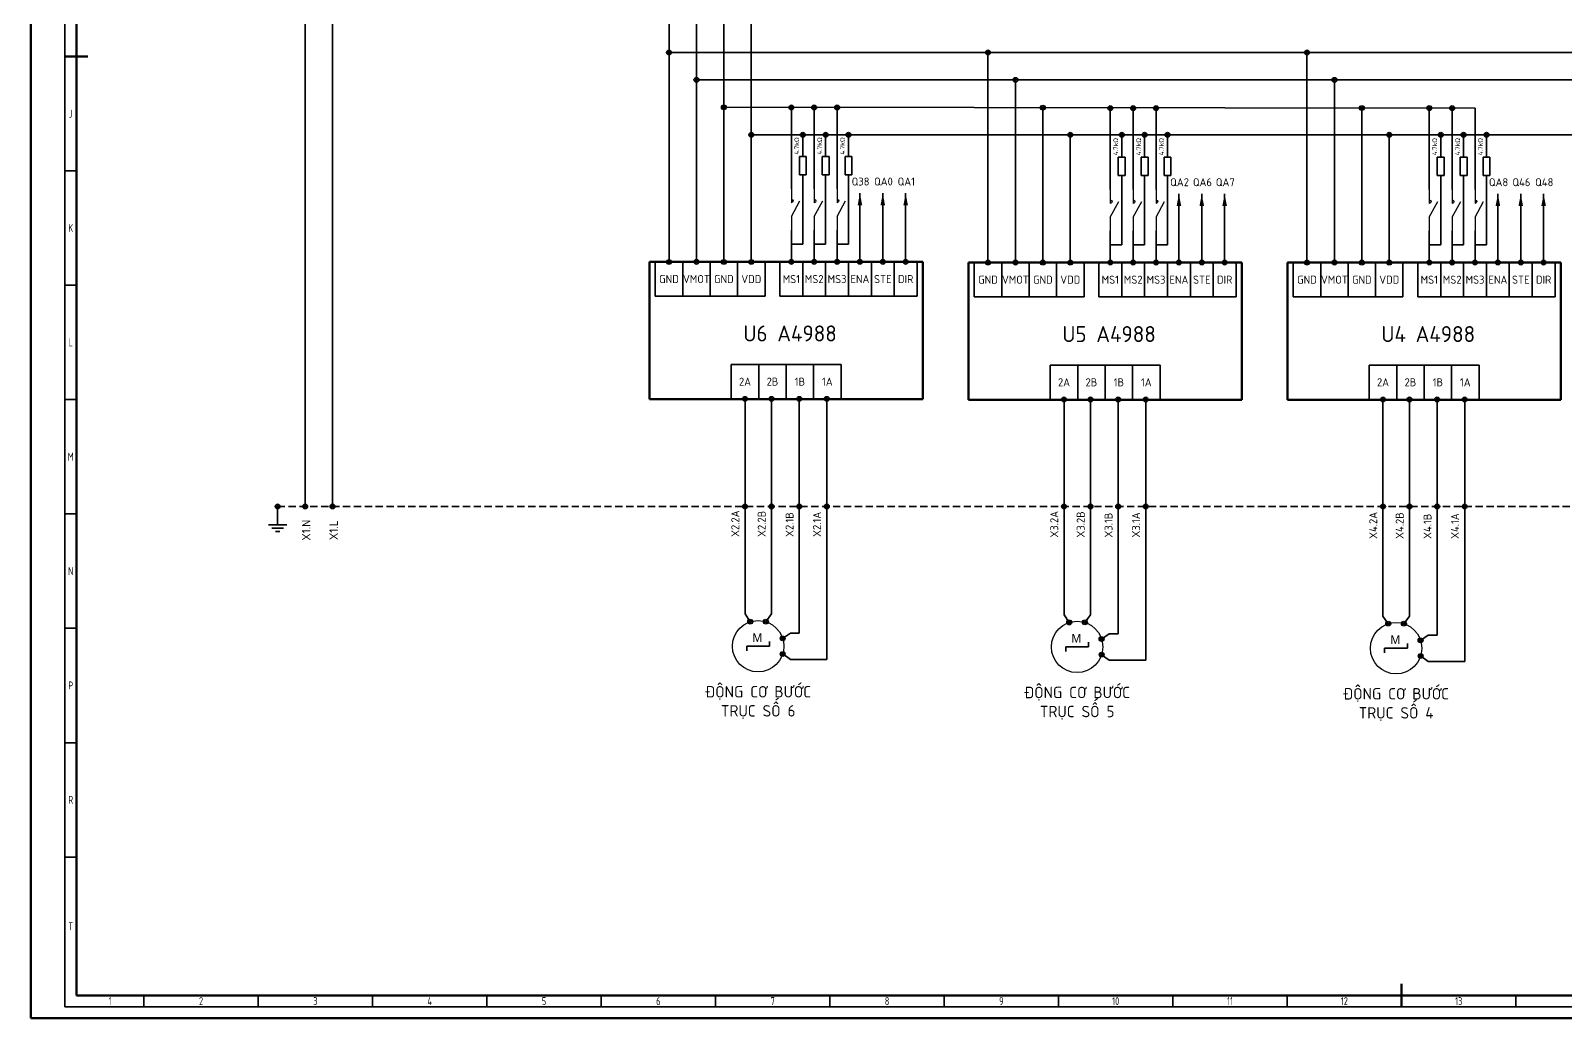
# Model space of a CAD drawing. Header units: millimetres. Extents: x -253 to 12701, y 1223 to 2077.
# Drawn here: x 1270 to 1941, y 1225 to 1657 of the extents above; entities that cross this region are included whole.
import ezdxf
from ezdxf.enums import TextEntityAlignment as Align

# ---------------------------------------------------------------- set-up
doc = ezdxf.new("R2010")
doc.units = ezdxf.units.MM
doc.linetypes.add('HIDDEN2', pattern=[4.7625, 3.175, -1.5875])
for name, color, linetype, lineweight in [('Chu', 241, 'Continuous', 35), ('Net 0.35', 20, 'Continuous', 35), ('Net 0.7', 7, 'Continuous', 70)]:
    doc.layers.add(name, color=color, linetype=linetype, lineweight=lineweight)
for name, color, linetype in [('DESCCHILD', 20, 'Continuous'), ('Layer3', 7, 'HIDDEN2'), ('MISC', 2, 'Continuous'), ('PHA_A', 1, 'Continuous'), ('PHA_C', 5, 'Continuous'), ('PHA_N', 7, 'Continuous'), ('SYMS', 7, 'Continuous'), ('TERMS', 4, 'Continuous'), ('THIET_BI', 4, 'Continuous')]:
    doc.layers.add(name, color=color, linetype=linetype)
doc.styles.add('SLDTEXTSTYLE1', font='TXT', dxfattribs={"width": 0.7})
doc.styles.get("Standard").update_dxf_attribs({"font": 'arial.ttf'})
doc.styles.add('WD_IEC', font='')
doc.styles.get('WD_IEC').set_extended_font_data('Meiryo UI')

# ---------------------------------------------------------------- blocks, each defined once
blk = doc.blocks.new('WDDOT')
for radius in [0.72, 0.449, 0.223]:
    blk.add_circle((0, 0), radius)
blk = doc.blocks.new('VMO13')
blk.add_circle((0, 0), 7.5)
at = {"style": 'WD_IEC'}
for tag, p in [('INST', (-12.88, 12.75)), ('LOC', (-12.88, 9.25)), ('TAG1', (-12.88, 5.75)), ('DESC1', (-12.88, 1.5)), ('DESC2', (-12.88, -2)), ('DESC3', (-12.88, -5.5)), ('RATING1', (-12.88, -9)), ('RATING2', (-12.88, -12.5)), ('RATING4', (-12.95, -19.58)), ('RATING3', (-12.88, -16))]:
    blk.add_attdef(tag, text='', height=2.5, dxfattribs=at).set_placement(p, align=Align.RIGHT)
blk.add_attdef('TERM02', (-0.69, 7.75), '', height=2, rotation=90, dxfattribs=at)
at = {"style": 'WD_IEC', "flags": 1}
for tag, p, height in [('MFG', (12.75, 9), 1.5), ('X2TERM02', (0, 7.5), 0.32), ('CAT', (12.75, 6.5), 1.5), ('X4LINK', (-7.5, 0), 0.32), ('X0TERM01', (-6.4, 3.9), 0.32), ('X0TERM03', (6.4, 3.9), 0.32), ('X1LINK', (7.5, 0), 0.32), ('X8TERM04', (0, -7.5), 0.32), ('ASSYCODE', (1, -9), 1), ('CATDESC', (1, -12), 1), ('FAMILY', (1, -10.5), 1)]:
    blk.add_attdef(tag, p, '', height=height, dxfattribs=at)
at = {"style": 'WD_IEC'}
for tag, p in [('TERM01', (-7.35, 4.34)), ('TERM03', (9.35, 4.53)), ('TERM04', (-0.59, -7.92))]:
    blk.add_attdef(tag, text='', height=2, rotation=90, dxfattribs=at).set_placement(p, align=Align.RIGHT)
for tag, p in [('M', (-0.22, 1.27)), ('3~', (-0.12, -3.73))]:
    blk.add_attdef(tag, text='', height=2.5, dxfattribs=at).set_placement(p, align=Align.CENTER)
at = {"lineweight": 15, "style": 'WD_IEC'}
blk.add_attdef('XREF', text='', height=2.5, dxfattribs=at).set_placement((-13.19, -22.86), align=Align.RIGHT)
blk = doc.blocks.new('VMS21P')
for p, q in [((0, 7.5), (0, 2.5)), ((0, -2.5), (-3.12, 3.12)), ((0, -2.5), (0, -7.5))]:
    blk.add_line(p, q)
blk.add_arc((0, 3.12), 0.625, 90, 270)
at = {"style": 'WD_IEC'}
for tag, p in [('INST', (-5.25, 6.75)), ('LOC', (-5.25, 3.75)), ('TAG2', (-5.25, 0.75)), ('DESC1', (-5.25, -6.75)), ('XREF', (-5.25, -3.75)), ('DESC2', (-5.25, -9.75)), ('DESC3', (-5.25, -12.75))]:
    blk.add_attdef(tag, text='', height=2.5, dxfattribs=at).set_placement(p, align=Align.RIGHT)
blk.add_attdef('TERM01', text='', height=2, rotation=90, dxfattribs=at).set_placement((-1, 7.5), align=Align.RIGHT)
at = {"style": 'WD_IEC', "flags": 1}
for tag, p, height in [('X2TERM01', (0, 7.5), 0.32), ('X4LINK', (-2.91, 0), 0.32), ('X1LINK', (-0.5, 0), 0.32), ('CONTACT', (4, -3.5), 1), ('FAMILY', (4, -5), 1), ('X8TERM02', (0, -7.5), 0.32)]:
    blk.add_attdef(tag, p, '', height=height, dxfattribs=at)
at = {"style": 'WD_IEC'}
blk.add_attdef('TERM02', (-1, -7.5), '', height=2, rotation=90, dxfattribs=at)

msp = doc.modelspace()

# ---------------------------------------------------------------- linework, layer by layer
at = {"layer": 'Layer3', "lineweight": 35}
msp.add_line((1378.28, 1448.92), (2376.09, 1448.91), dxfattribs=at)
at = {"layer": 'Net 0.35', "linetype": 'Continuous', "lineweight": 35}
for p, q in [((1285.28, 1230.13), (1285.28, 2061.13)), ((1290.28, 1595.63), (1285.28, 1595.63)), ((1290.28, 1545.63), (1285.28, 1545.63)), ((1290.28, 1495.63), (1285.28, 1495.63)), ((1290.28, 1445.63), (1285.28, 1445.63)), ((1290.28, 1395.63), (1285.28, 1395.63)), ((1290.28, 1345.63), (1285.28, 1345.63)), ((1290.28, 1295.63), (1285.28, 1295.63)), ((1319.78, 1235.13), (1319.78, 1230.13)), ((1369.78, 1235.13), (1369.78, 1230.13)), ((1419.78, 1235.13), (1419.78, 1230.13)), ((1469.78, 1235.13), (1469.78, 1230.13)), ((1519.78, 1235.13), (1519.78, 1230.13)), ((1569.78, 1235.13), (1569.78, 1230.13)), ((1619.78, 1235.13), (1619.78, 1230.13)), ((1669.78, 1235.13), (1669.78, 1230.13)), ((1719.78, 1235.13), (1719.78, 1230.13)), ((1769.78, 1235.13), (1769.78, 1230.13)), ((1819.78, 1235.13), (1819.78, 1230.13)), ((1919.78, 1235.13), (1919.78, 1230.13)), ((2454.28, 1230.13), (1285.28, 1230.13))]:
    msp.add_line(p, q, dxfattribs=at)
at = {"layer": 'Net 0.7', "linetype": 'Continuous', "lineweight": 70}
for p, q in [((1290.28, 1235.13), (1290.28, 2056.13)), ((1285.28, 1645.63), (1295.28, 1645.63)), ((2449.28, 1235.13), (1290.28, 1235.13)), ((1869.78, 1230.13), (1869.78, 1240.14))]:
    msp.add_line(p, q, dxfattribs=at)
at = {"layer": 'Net 0.7'}
msp.add_lwpolyline([(1270.28, 1225.13), (2459.28, 1225.13), (2459.28, 2066.13), (1270.28, 2066.13)], close=True, dxfattribs=at)
at = {"layer": 'PHA_A', "lineweight": 35}
for p, q in [((1402.28, 1986.91), (1402.28, 1448.91)), ((1561.43, 1867.5), (1561.43, 1555.81)), ((1585.43, 1842.79), (1585.43, 1555.78)), ((1561.43, 1635.4), (2251.93, 1635.4)), ((1700.93, 1555.48), (1700.93, 1635.4)), ((1840.43, 1554.91), (1840.43, 1635.4)), ((1585.43, 1611.4), (2326.93, 1611.4)), ((1607.93, 1603.89), (1607.93, 1611.4)), ((1617.93, 1603.89), (1617.93, 1611.4)), ((1627.93, 1603.89), (1627.93, 1611.4)), ((1724.93, 1611.4), (1724.93, 1555.48)), ((1747.43, 1603.6), (1747.43, 1611.4)), ((1757.43, 1603.6), (1757.43, 1611.4)), ((1767.43, 1603.6), (1767.43, 1611.4)), ((1864.43, 1611.4), (1864.43, 1554.91)), ((1886.93, 1603.6), (1886.93, 1611.4)), ((1896.93, 1603.6), (1896.93, 1611.4)), ((1906.93, 1603.6), (1906.93, 1611.4)), ((1582.68, 1495.95), (1582.68, 1401.89)), ((1618.41, 1495.95), (1618.41, 1381.98)), ((1722.18, 1495.66), (1722.18, 1401.59)), ((1757.91, 1495.66), (1757.91, 1381.68)), ((1861.68, 1495.08), (1861.68, 1401.01)), ((1897.41, 1495.08), (1897.41, 1381.11)), ((1582.68, 1401.89), (1584.97, 1398.51)), ((1722.18, 1401.59), (1724.47, 1398.21)), ((1861.68, 1401.01), (1863.97, 1397.64)), ((1602.5, 1381.98), (1599.14, 1384.4)), ((1742, 1381.68), (1738.64, 1384.1)), ((1881.5, 1381.11), (1878.14, 1383.53)), ((1602.5, 1381.98), (1618.41, 1381.98)), ((1742, 1381.68), (1757.91, 1381.68)), ((1881.5, 1381.11), (1897.41, 1381.11))]:
    msp.add_line(p, q, dxfattribs=at)
at = {"layer": 'PHA_C', "lineweight": 35}
for p, q in [((1632.93, 1555.81), (1632.93, 1585.81)), ((1642.93, 1555.81), (1642.93, 1585.81)), ((1652.93, 1555.81), (1652.93, 1585.81)), ((1772.43, 1555.51), (1772.43, 1585.51)), ((1782.43, 1555.51), (1782.43, 1585.51)), ((1792.43, 1555.51), (1792.43, 1585.51)), ((1911.93, 1555.51), (1911.93, 1585.51)), ((1921.93, 1555.51), (1921.93, 1585.51)), ((1931.93, 1555.51), (1931.93, 1585.51))]:
    msp.add_line(p, q, dxfattribs=at)
for points in [[(1632.93, 1585.81, 0, 2, 0), (1632.93, 1580.55, 2, 2, 0)], [(1642.93, 1585.81, 0, 2, 0), (1642.93, 1580.55, 2, 2, 0)], [(1652.93, 1585.81, 0, 2, 0), (1652.93, 1580.55, 2, 2, 0)], [(1772.43, 1585.51, 0, 2, 0), (1772.43, 1580.26, 2, 2, 0)], [(1782.43, 1585.51, 0, 2, 0), (1782.43, 1580.26, 2, 2, 0)], [(1792.43, 1585.51, 0, 2, 0), (1792.43, 1580.26, 2, 2, 0)], [(1911.93, 1585.51, 0, 2, 0), (1911.93, 1580.26, 2, 2, 0)], [(1921.93, 1585.51, 0, 2, 0), (1921.93, 1580.26, 2, 2, 0)], [(1931.93, 1585.51, 0, 2, 0), (1931.93, 1580.26, 2, 2, 0)]]:
    msp.add_lwpolyline(points, format="xyseb", dxfattribs=at)
at = {"layer": 'PHA_N', "lineweight": 35}
for p, q in [((1390.28, 1974.91), (1390.28, 1448.91)), ((1549.43, 1555.81), (1549.43, 1893.59)), ((1573.43, 1854.79), (1573.43, 1555.78)), ((1549.43, 1647.4), (2239.93, 1647.4)), ((1688.93, 1555.51), (1688.93, 1647.4)), ((1828.43, 1554.94), (1828.43, 1647.4)), ((1573.43, 1623.4), (1901.93, 1623.05)), ((1602.93, 1587.71), (1602.93, 1623.37)), ((1612.93, 1587.71), (1612.93, 1623.36)), ((1622.93, 1587.71), (1622.93, 1623.35)), ((1712.93, 1623.25), (1712.93, 1555.51)), ((1742.43, 1587.41), (1742.43, 1623.38)), ((1752.43, 1587.41), (1752.43, 1623.38)), ((1762.43, 1587.41), (1762.43, 1623.38)), ((1852.43, 1623.1), (1852.43, 1554.94)), ((1881.93, 1587.41), (1881.93, 1623.07)), ((1891.93, 1587.41), (1891.93, 1623.06)), ((1901.93, 1587.41), (1901.93, 1623.05)), ((1607.93, 1563.6), (1607.93, 1591.89)), ((1617.93, 1563.6), (1617.93, 1591.89)), ((1627.93, 1563.6), (1627.93, 1591.89)), ((1747.43, 1563.31), (1747.43, 1591.6)), ((1757.43, 1563.31), (1757.43, 1591.6)), ((1767.43, 1563.31), (1767.43, 1591.6)), ((1886.93, 1563.31), (1886.93, 1591.6)), ((1896.93, 1563.31), (1896.93, 1591.6)), ((1906.93, 1563.31), (1906.93, 1591.6)), ((1602.93, 1555.81), (1602.93, 1569.71)), ((1612.93, 1555.81), (1612.93, 1569.71)), ((1622.93, 1555.81), (1622.93, 1569.71)), ((1742.43, 1555.51), (1742.43, 1569.41)), ((1752.43, 1555.51), (1752.43, 1569.41)), ((1762.43, 1555.51), (1762.43, 1569.41)), ((1881.93, 1555.51), (1881.93, 1569.41)), ((1891.93, 1555.51), (1891.93, 1569.41)), ((1901.93, 1555.51), (1901.93, 1569.41)), ((1607.93, 1563.6), (1602.88, 1563.6)), ((1617.93, 1563.6), (1612.88, 1563.6)), ((1627.93, 1563.6), (1622.88, 1563.6)), ((1747.43, 1563.31), (1742.38, 1563.31)), ((1757.43, 1563.31), (1752.38, 1563.31)), ((1767.43, 1563.31), (1762.38, 1563.31)), ((1886.93, 1563.31), (1881.88, 1563.31)), ((1896.93, 1563.31), (1891.88, 1563.31)), ((1906.93, 1563.31), (1901.88, 1563.31)), ((1594.23, 1495.95), (1594.23, 1401.89)), ((1606.41, 1495.95), (1606.42, 1393.53)), ((1733.73, 1495.66), (1733.73, 1401.59)), ((1745.91, 1495.66), (1745.92, 1393.24)), ((1873.23, 1495.08), (1873.23, 1401.01)), ((1885.41, 1495.08), (1885.42, 1392.66)), ((1378.28, 1448.92), (1378.28, 1440.92)), ((1378.28, 1440.92), (1374.28, 1440.92)), ((1378.28, 1439.42), (1375.78, 1439.42)), ((1379.28, 1437.92), (1377.28, 1437.92)), ((1378.28, 1440.92), (1382.28, 1440.92)), ((1378.28, 1439.42), (1380.78, 1439.42)), ((1378.28, 1437.92), (1379.28, 1437.92)), ((1594.23, 1401.89), (1591.81, 1398.52)), ((1733.73, 1401.59), (1731.31, 1398.23)), ((1873.23, 1401.01), (1870.81, 1397.65)), ((1602.5, 1393.53), (1599.12, 1391.24)), ((1602.5, 1393.53), (1606.42, 1393.53)), ((1742, 1393.24), (1738.62, 1390.95)), ((1742, 1393.24), (1745.92, 1393.24)), ((1881.5, 1392.66), (1878.12, 1390.37)), ((1881.5, 1392.66), (1885.42, 1392.66))]:
    msp.add_line(p, q, dxfattribs=at)
at = {"layer": 'THIET_BI', "lineweight": 35}
for p, q in [((1609.43, 1601.89), (1606.43, 1601.89)), ((1606.43, 1601.89), (1606.43, 1593.89)), ((1607.93, 1601.89), (1607.93, 1603.89)), ((1609.43, 1593.89), (1609.43, 1601.89)), ((1619.43, 1601.89), (1616.43, 1601.89)), ((1616.43, 1601.89), (1616.43, 1593.89)), ((1617.93, 1601.89), (1617.93, 1603.89)), ((1619.43, 1593.89), (1619.43, 1601.89)), ((1629.43, 1601.89), (1626.43, 1601.89)), ((1626.43, 1601.89), (1626.43, 1593.89)), ((1627.93, 1601.89), (1627.93, 1603.89)), ((1629.43, 1593.89), (1629.43, 1601.89)), ((1748.93, 1601.6), (1745.93, 1601.6)), ((1745.93, 1601.6), (1745.93, 1593.6)), ((1747.43, 1601.6), (1747.43, 1603.6)), ((1748.93, 1593.6), (1748.93, 1601.6)), ((1758.93, 1601.6), (1755.93, 1601.6)), ((1755.93, 1601.6), (1755.93, 1593.6)), ((1757.43, 1601.6), (1757.43, 1603.6)), ((1758.93, 1593.6), (1758.93, 1601.6)), ((1768.93, 1601.6), (1765.93, 1601.6)), ((1765.93, 1601.6), (1765.93, 1593.6)), ((1767.43, 1601.6), (1767.43, 1603.6)), ((1768.93, 1593.6), (1768.93, 1601.6)), ((1888.43, 1601.6), (1885.43, 1601.6)), ((1885.43, 1601.6), (1885.43, 1593.6)), ((1886.93, 1601.6), (1886.93, 1603.6)), ((1888.43, 1593.6), (1888.43, 1601.6)), ((1898.43, 1601.6), (1895.43, 1601.6)), ((1895.43, 1601.6), (1895.43, 1593.6)), ((1896.93, 1601.6), (1896.93, 1603.6)), ((1898.43, 1593.6), (1898.43, 1601.6)), ((1908.43, 1601.6), (1905.43, 1601.6)), ((1905.43, 1601.6), (1905.43, 1593.6)), ((1906.93, 1601.6), (1906.93, 1603.6)), ((1908.43, 1593.6), (1908.43, 1601.6)), ((1606.43, 1593.89), (1607.93, 1593.89)), ((1607.93, 1591.89), (1607.93, 1593.89)), ((1607.93, 1591.89), (1607.93, 1593.89)), ((1607.93, 1593.89), (1609.43, 1593.89)), ((1616.43, 1593.89), (1617.93, 1593.89)), ((1617.93, 1591.89), (1617.93, 1593.89)), ((1617.93, 1591.89), (1617.93, 1593.89)), ((1617.93, 1593.89), (1619.43, 1593.89)), ((1626.43, 1593.89), (1627.93, 1593.89)), ((1627.93, 1591.89), (1627.93, 1593.89)), ((1627.93, 1591.89), (1627.93, 1593.89)), ((1627.93, 1593.89), (1629.43, 1593.89)), ((1745.93, 1593.6), (1747.43, 1593.6)), ((1747.43, 1591.6), (1747.43, 1593.6)), ((1747.43, 1591.6), (1747.43, 1593.6)), ((1747.43, 1593.6), (1748.93, 1593.6)), ((1755.93, 1593.6), (1757.43, 1593.6)), ((1757.43, 1591.6), (1757.43, 1593.6)), ((1757.43, 1591.6), (1757.43, 1593.6)), ((1757.43, 1593.6), (1758.93, 1593.6)), ((1765.93, 1593.6), (1767.43, 1593.6)), ((1767.43, 1591.6), (1767.43, 1593.6)), ((1767.43, 1591.6), (1767.43, 1593.6)), ((1767.43, 1593.6), (1768.93, 1593.6)), ((1885.43, 1593.6), (1886.93, 1593.6)), ((1886.93, 1591.6), (1886.93, 1593.6)), ((1886.93, 1591.6), (1886.93, 1593.6)), ((1886.93, 1593.6), (1888.43, 1593.6)), ((1895.43, 1593.6), (1896.93, 1593.6)), ((1896.93, 1591.6), (1896.93, 1593.6)), ((1896.93, 1591.6), (1896.93, 1593.6)), ((1896.93, 1593.6), (1898.43, 1593.6)), ((1905.43, 1593.6), (1906.93, 1593.6)), ((1906.93, 1591.6), (1906.93, 1593.6)), ((1906.93, 1591.6), (1906.93, 1593.6)), ((1906.93, 1593.6), (1908.43, 1593.6)), ((1543.43, 1540.81), (1543.43, 1555.81)), ((1555.43, 1540.81), (1555.43, 1555.81)), ((1567.43, 1540.81), (1567.43, 1555.81)), ((1579.43, 1540.81), (1579.43, 1555.81)), ((1591.43, 1540.81), (1591.43, 1555.81)), ((1597.93, 1540.81), (1597.93, 1555.81)), ((1607.93, 1540.81), (1607.93, 1555.81)), ((1617.93, 1540.81), (1617.93, 1555.81)), ((1627.93, 1540.81), (1627.93, 1555.81)), ((1637.93, 1540.81), (1637.93, 1555.81)), ((1647.93, 1540.81), (1647.93, 1555.81)), ((1657.93, 1540.81), (1657.93, 1555.81)), ((1682.93, 1540.54), (1682.93, 1555.54)), ((1694.93, 1540.54), (1694.93, 1555.54)), ((1706.93, 1540.54), (1706.93, 1555.54)), ((1718.93, 1540.54), (1718.93, 1555.54)), ((1730.93, 1540.54), (1730.93, 1555.54)), ((1737.43, 1540.54), (1737.43, 1555.54)), ((1747.43, 1540.54), (1747.43, 1555.54)), ((1757.43, 1540.54), (1757.43, 1555.54)), ((1767.43, 1540.54), (1767.43, 1555.54)), ((1777.43, 1540.54), (1777.43, 1555.54)), ((1787.43, 1540.54), (1787.43, 1555.54)), ((1797.43, 1540.54), (1797.43, 1555.54)), ((1822.43, 1540.54), (1822.43, 1555.54)), ((1834.43, 1540.54), (1834.43, 1555.54)), ((1846.43, 1540.54), (1846.43, 1555.54)), ((1858.43, 1540.54), (1858.43, 1555.54)), ((1870.43, 1540.54), (1870.43, 1555.54)), ((1876.93, 1540.54), (1876.93, 1555.54)), ((1886.93, 1540.54), (1886.93, 1555.54)), ((1896.93, 1540.54), (1896.93, 1555.54)), ((1906.93, 1540.54), (1906.93, 1555.54)), ((1916.93, 1540.54), (1916.93, 1555.54)), ((1926.93, 1540.54), (1926.93, 1555.54)), ((1936.93, 1540.54), (1936.93, 1555.54)), ((1543.43, 1540.81), (1555.43, 1540.81)), ((1555.43, 1540.81), (1567.43, 1540.81)), ((1567.43, 1540.81), (1579.43, 1540.81)), ((1579.43, 1540.81), (1591.43, 1540.81)), ((1607.93, 1540.81), (1597.93, 1540.81)), ((1617.93, 1540.81), (1607.93, 1540.81)), ((1627.93, 1540.81), (1617.93, 1540.81)), ((1637.93, 1540.81), (1627.93, 1540.81)), ((1647.93, 1540.81), (1637.93, 1540.81)), ((1657.93, 1540.81), (1647.93, 1540.81)), ((1682.93, 1540.54), (1694.93, 1540.54)), ((1694.93, 1540.54), (1706.93, 1540.54)), ((1706.93, 1540.54), (1718.93, 1540.54)), ((1718.93, 1540.54), (1730.93, 1540.54)), ((1747.43, 1540.54), (1737.43, 1540.54)), ((1757.43, 1540.54), (1747.43, 1540.54)), ((1767.43, 1540.54), (1757.43, 1540.54)), ((1777.43, 1540.54), (1767.43, 1540.54)), ((1787.43, 1540.54), (1777.43, 1540.54)), ((1797.43, 1540.54), (1787.43, 1540.54)), ((1822.43, 1540.54), (1834.43, 1540.54)), ((1834.43, 1540.54), (1846.43, 1540.54)), ((1846.43, 1540.54), (1858.43, 1540.54)), ((1858.43, 1540.54), (1870.43, 1540.54)), ((1886.93, 1540.54), (1876.93, 1540.54)), ((1896.93, 1540.54), (1886.93, 1540.54)), ((1906.93, 1540.54), (1896.93, 1540.54)), ((1916.93, 1540.54), (1906.93, 1540.54)), ((1926.93, 1540.54), (1916.93, 1540.54)), ((1936.93, 1540.54), (1926.93, 1540.54)), ((1576.68, 1495.95), (1576.68, 1510.95)), ((1576.68, 1510.95), (1624.68, 1510.95)), ((1588.68, 1495.95), (1588.68, 1510.95)), ((1600.68, 1495.95), (1600.68, 1510.95)), ((1612.68, 1495.95), (1612.68, 1510.95)), ((1624.68, 1495.95), (1624.68, 1510.95)), ((1716.18, 1510.69), (1764.18, 1510.69)), ((1716.18, 1510.69), (1716.18, 1495.54)), ((1728.23, 1495.54), (1728.23, 1510.69)), ((1740.18, 1495.54), (1740.18, 1510.69)), ((1752.18, 1495.69), (1752.18, 1510.69)), ((1764.18, 1495.69), (1764.18, 1510.69)), ((1855.68, 1495.54), (1855.68, 1510.69)), ((1855.68, 1510.69), (1903.68, 1510.69)), ((1867.68, 1495.54), (1867.68, 1510.69)), ((1879.68, 1495.54), (1879.68, 1510.69)), ((1891.68, 1495.54), (1891.68, 1510.69)), ((1903.68, 1495.54), (1903.68, 1510.69)), ((1763.91, 1495.69), (1757.91, 1495.69)), ((1593.41, 1387.8), (1593.41, 1389.8)), ((1732.91, 1387.5), (1732.91, 1389.5)), ((1588.41, 1387.8), (1583.41, 1387.8)), ((1583.41, 1387.8), (1583.41, 1385.8)), ((1588.41, 1387.8), (1593.41, 1387.8)), ((1727.91, 1387.5), (1722.91, 1387.5)), ((1722.91, 1387.5), (1722.91, 1385.5)), ((1727.91, 1387.5), (1732.91, 1387.5)), ((1867.41, 1386.93), (1862.41, 1386.93)), ((1862.41, 1386.93), (1862.41, 1384.93)), ((1867.41, 1386.93), (1872.41, 1386.93)), ((1872.41, 1386.93), (1872.41, 1388.93))]:
    msp.add_line(p, q, dxfattribs=at)
at = {"layer": 'THIET_BI', "lineweight": 50}
for p, q in [((1543.43, 1555.81), (1540.93, 1555.81)), ((1540.93, 1555.81), (1540.93, 1495.81)), ((1567.43, 1555.81), (1543.43, 1555.81)), ((1567.43, 1555.81), (1660.43, 1555.81)), ((1660.43, 1555.81), (1660.43, 1495.81)), ((1682.93, 1555.54), (1680.43, 1555.54)), ((1680.43, 1555.54), (1680.43, 1495.54)), ((1706.93, 1555.54), (1682.93, 1555.54)), ((1706.93, 1555.54), (1799.93, 1555.54)), ((1799.93, 1555.54), (1799.93, 1495.54)), ((1822.43, 1555.54), (1819.93, 1555.54)), ((1819.93, 1555.54), (1819.93, 1495.54)), ((1846.43, 1555.54), (1822.43, 1555.54)), ((1846.43, 1555.54), (1939.43, 1555.54)), ((1939.43, 1555.54), (1939.43, 1495.54)), ((1540.93, 1495.81), (1660.43, 1495.81)), ((1680.43, 1495.54), (1799.93, 1495.54)), ((1819.93, 1495.54), (1939.43, 1495.54))]:
    msp.add_line(p, q, dxfattribs=at)

# ---------------------------------------------------------------- block references
at = {"layer": 'PHA_A', "lineweight": 35, "xscale": 1.5000000075, "yscale": 1.5000000075, "zscale": 1.5000000075}
for p in [(1561.43, 1635.4), (1700.93, 1635.4), (1840.43, 1635.4), (1585.43, 1611.4), (1724.93, 1611.4), (1864.43, 1611.4)]:
    msp.add_blockref('WDDOT', p, dxfattribs=at)
at = {"layer": 'SYMS', "lineweight": 35}
for p, xscale, yscale, zscale in [((1549.43, 1647.4), 1.5000000075, 1.5000000075, 1.5000000075), ((1688.93, 1647.4), 1.5000000075, 1.5000000075, 1.5000000075), ((1828.43, 1647.4), 1.5000000075, 1.5000000075, 1.5000000075), ((1573.43, 1623.4), 1.5000000075, 1.5000000075, 1.5000000075), ((1712.93, 1623.25), 1.5000000075, 1.5000000075, 1.5000000075), ((1549.43, 1555.78), 1.5000000075, 1.5000000075, 1.5000000075), ((1561.43, 1555.81), 1.5000000075, 1.5000000075, 1.5000000075), ((1573.43, 1555.78), 1.5000000075, 1.5000000075, 1.5000000075), ((1585.43, 1555.78), 1.5000000075, 1.5000000075, 1.5000000075), ((1688.93, 1555.51), 1.5000000075, 1.5000000075, 1.5000000075), ((1700.93, 1555.54), 1.5000000075, 1.5000000075, 1.5000000075), ((1712.93, 1555.51), 1.5000000075, 1.5000000075, 1.5000000075), ((1724.93, 1555.51), 1.5000000075, 1.5000000075, 1.5000000075), ((1828.43, 1555.51), 1.5000000075, 1.5000000075, 1.5000000075), ((1840.43, 1555.54), 1.5000000075, 1.5000000075, 1.5000000075), ((1852.43, 1555.51), 1.5000000075, 1.5000000075, 1.5000000075), ((1864.43, 1555.51), 1.5000000075, 1.5000000075, 1.5000000075), ((1582.68, 1495.95), 1.5, 1.5, 1.5), ((1594.23, 1495.95), 1.5, 1.5, 1.5), ((1606.41, 1495.95), 1.5, 1.5, 1.5), ((1618.41, 1495.95), 1.5, 1.5, 1.5), ((1722.18, 1495.69), 1.5, 1.5, 1.5), ((1733.73, 1495.69), 1.5, 1.5, 1.5), ((1745.91, 1495.69), 1.5, 1.5, 1.5), ((1757.91, 1495.69), 1.5, 1.5, 1.5), ((1861.68, 1495.69), 1.5, 1.5, 1.5), ((1873.23, 1495.69), 1.5, 1.5, 1.5), ((1885.41, 1495.69), 1.5, 1.5, 1.5), ((1897.41, 1495.69), 1.5, 1.5, 1.5), ((1378.28, 1448.92), 1.5, 1.5, 1.5), ((1390.28, 1448.91), 1.5, 1.5, 1.5), ((1402.28, 1448.91), 1.5, 1.5, 1.5), ((1582.68, 1448.92), 1.5, 1.5, 1.5), ((1594.23, 1448.92), 1.5, 1.5, 1.5), ((1606.41, 1448.92), 1.5, 1.5, 1.5), ((1618.41, 1448.92), 1.5, 1.5, 1.5), ((1722.18, 1448.92), 1.5, 1.5, 1.5), ((1733.73, 1448.92), 1.5, 1.5, 1.5), ((1745.91, 1448.92), 1.5, 1.5, 1.5), ((1757.91, 1448.92), 1.5, 1.5, 1.5), ((1861.68, 1448.92), 1.5, 1.5, 1.5), ((1873.23, 1448.92), 1.5, 1.5, 1.5), ((1885.41, 1448.92), 1.5, 1.5, 1.5), ((1897.41, 1448.92), 1.5, 1.5, 1.5), ((1584.97, 1398.51), 1.5, 1.5, 1.5), ((1591.81, 1398.52), 1.5, 1.5, 1.5), ((1724.47, 1398.21), 1.5, 1.5, 1.5), ((1731.31, 1398.23), 1.5, 1.5, 1.5), ((1863.97, 1397.64), 1.5, 1.5, 1.5), ((1870.81, 1397.65), 1.5, 1.5, 1.5)]:
    msp.add_blockref('WDDOT', p, dxfattribs=dict(at, xscale=xscale, yscale=yscale, zscale=zscale))
for p, xscale, yscale, zscale, rotation in [((1602.93, 1623.34), 1.5000000075, 1.5000000075, 1.5000000075, 180), ((1602.93, 1623.34), 1.5, 1.5, 1.5, 180), ((1612.93, 1623.34), 1.5000000075, 1.5000000075, 1.5000000075, 180), ((1612.93, 1623.34), 1.5, 1.5, 1.5, 180), ((1622.93, 1623.34), 1.5000000075, 1.5000000075, 1.5000000075, 180), ((1622.93, 1623.34), 1.5, 1.5, 1.5, 180), ((1852.43, 1623.1), 1.5, 1.5, 1.5, 180), ((1881.93, 1623.07), 1.5000000075, 1.5000000075, 1.5000000075, 180), ((1881.93, 1623.07), 1.5, 1.5, 1.5, 180), ((1742.43, 1623.05), 1.5000000075, 1.5000000075, 1.5000000075, 180), ((1742.43, 1623.05), 1.5, 1.5, 1.5, 180), ((1752.43, 1623.05), 1.5000000075, 1.5000000075, 1.5000000075, 180), ((1752.43, 1623.05), 1.5, 1.5, 1.5, 180), ((1762.43, 1623.05), 1.5000000075, 1.5000000075, 1.5000000075, 180), ((1762.43, 1623.05), 1.5, 1.5, 1.5, 180), ((1891.93, 1623.06), 1.5000000075, 1.5000000075, 1.5000000075, 180), ((1891.93, 1623.06), 1.5, 1.5, 1.5, 180), ((1607.93, 1611.4), 1.5, 1.5, 1.5, 180), ((1617.93, 1611.4), 1.5, 1.5, 1.5, 180), ((1627.93, 1611.4), 1.5, 1.5, 1.5, 180), ((1747.43, 1611.4), 1.5, 1.5, 1.5, 180), ((1757.43, 1611.4), 1.5, 1.5, 1.5, 180), ((1767.43, 1611.4), 1.5, 1.5, 1.5, 180), ((1886.93, 1611.4), 1.5, 1.5, 1.5, 180), ((1896.93, 1611.4), 1.5, 1.5, 1.5, 180), ((1906.93, 1611.4), 1.5, 1.5, 1.5, 180), ((1602.93, 1555.81), 1.5000000075, 1.5000000075, 1.5000000075, 180), ((1602.93, 1555.81), 1.5, 1.5, 1.5, 180), ((1612.93, 1555.81), 1.5000000075, 1.5000000075, 1.5000000075, 180), ((1612.93, 1555.81), 1.5, 1.5, 1.5, 180), ((1622.93, 1555.81), 1.5000000075, 1.5000000075, 1.5000000075, 180), ((1622.93, 1555.81), 1.5, 1.5, 1.5, 180), ((1632.93, 1555.81), 1.5000000075, 1.5000000075, 1.5000000075, 180), ((1632.93, 1555.81), 1.5, 1.5, 1.5, 180), ((1642.93, 1555.81), 1.5000000075, 1.5000000075, 1.5000000075, 180), ((1642.93, 1555.81), 1.5, 1.5, 1.5, 180), ((1652.93, 1555.81), 1.5000000075, 1.5000000075, 1.5000000075, 180), ((1652.93, 1555.81), 1.5, 1.5, 1.5, 180), ((1742.43, 1555.54), 1.5000000075, 1.5000000075, 1.5000000075, 180), ((1742.43, 1555.54), 1.5, 1.5, 1.5, 180), ((1752.43, 1555.54), 1.5000000075, 1.5000000075, 1.5000000075, 180), ((1752.43, 1555.54), 1.5, 1.5, 1.5, 180), ((1762.43, 1555.54), 1.5000000075, 1.5000000075, 1.5000000075, 180), ((1762.43, 1555.54), 1.5, 1.5, 1.5, 180), ((1772.43, 1555.54), 1.5000000075, 1.5000000075, 1.5000000075, 180), ((1772.43, 1555.54), 1.5, 1.5, 1.5, 180), ((1782.43, 1555.54), 1.5000000075, 1.5000000075, 1.5000000075, 180), ((1782.43, 1555.54), 1.5, 1.5, 1.5, 180), ((1792.43, 1555.54), 1.5000000075, 1.5000000075, 1.5000000075, 180), ((1792.43, 1555.54), 1.5, 1.5, 1.5, 180), ((1881.93, 1555.54), 1.5000000075, 1.5000000075, 1.5000000075, 180), ((1881.93, 1555.54), 1.5, 1.5, 1.5, 180), ((1881.93, 1555.54), 1.5000000075, 1.5000000075, 1.5000000075, 180), ((1881.93, 1555.54), 1.5, 1.5, 1.5, 180), ((1891.93, 1555.54), 1.5000000075, 1.5000000075, 1.5000000075, 180), ((1891.93, 1555.54), 1.5, 1.5, 1.5, 180), ((1891.93, 1555.54), 1.5000000075, 1.5000000075, 1.5000000075, 180), ((1891.93, 1555.54), 1.5, 1.5, 1.5, 180), ((1901.93, 1555.54), 1.5000000075, 1.5000000075, 1.5000000075, 180), ((1901.93, 1555.54), 1.5, 1.5, 1.5, 180), ((1901.93, 1555.54), 1.5000000075, 1.5000000075, 1.5000000075, 180), ((1901.93, 1555.54), 1.5, 1.5, 1.5, 180), ((1911.93, 1555.54), 1.5000000075, 1.5000000075, 1.5000000075, 180), ((1911.93, 1555.54), 1.5, 1.5, 1.5, 180), ((1911.93, 1555.54), 1.5000000075, 1.5000000075, 1.5000000075, 180), ((1911.93, 1555.54), 1.5, 1.5, 1.5, 180), ((1921.93, 1555.54), 1.5000000075, 1.5000000075, 1.5000000075, 180), ((1921.93, 1555.54), 1.5, 1.5, 1.5, 180), ((1921.93, 1555.54), 1.5000000075, 1.5000000075, 1.5000000075, 180), ((1921.93, 1555.54), 1.5, 1.5, 1.5, 180), ((1931.93, 1555.54), 1.5000000075, 1.5000000075, 1.5000000075, 180), ((1931.93, 1555.54), 1.5, 1.5, 1.5, 180), ((1931.93, 1555.54), 1.5000000075, 1.5000000075, 1.5000000075, 180), ((1931.93, 1555.54), 1.5, 1.5, 1.5, 180), ((1599.12, 1391.24), 1.5, 1.5, 1.5, 270), ((1738.62, 1390.95), 1.5, 1.5, 1.5, 270), ((1878.12, 1390.37), 1.5, 1.5, 1.5, 270), ((1599.14, 1384.4), 1.5, 1.5, 1.5, 270), ((1738.64, 1384.1), 1.5, 1.5, 1.5, 270), ((1878.14, 1383.53), 1.5, 1.5, 1.5, 270)]:
    msp.add_blockref('WDDOT', p, dxfattribs=dict(at, xscale=xscale, yscale=yscale, zscale=zscale, rotation=rotation))
at = {"layer": 'TERMS', "lineweight": 35, "xscale": -1.200000006, "yscale": 1.200000006, "zscale": 1.200000006}
for p in [(1602.93, 1578.71), (1612.93, 1578.71), (1622.93, 1578.71), (1742.43, 1578.41), (1752.43, 1578.41), (1762.43, 1578.41), (1881.93, 1578.41), (1891.93, 1578.41), (1901.93, 1578.41)]:
    msp.add_blockref('VMS21P', p, dxfattribs=at)
at = {"layer": 'THIET_BI', "lineweight": 70}
ref = msp.add_blockref('VMO13', (1588.41, 1387.8), dxfattribs=dict(at, xscale=1.5, yscale=1.5, zscale=1.5))
ref.add_attrib('M', 'M', dxfattribs={"layer": 'MISC', "height": 3.75, "style": 'WD_IEC'}).set_placement((1588.08, 1389.7), align=Align.CENTER)
ref = msp.add_blockref('VMO13', (1727.91, 1387.5), dxfattribs=dict(at, xscale=1.5, yscale=1.5, zscale=1.5))
ref.add_attrib('M', 'M', dxfattribs={"layer": 'MISC', "height": 3.75, "style": 'WD_IEC'}).set_placement((1727.58, 1389.4), align=Align.CENTER)
ref = msp.add_blockref('VMO13', (1867.41, 1386.93), dxfattribs=dict(at, xscale=1.5, yscale=1.5, zscale=1.5))
ref.add_attrib('M', 'M', dxfattribs={"layer": 'MISC', "height": 3.75, "style": 'WD_IEC'}).set_placement((1867.08, 1388.83), align=Align.CENTER)

# ---------------------------------------------------------------- texts
at = {"layer": 'Chu', "char_height": 3.5, "attachment_point": 5, "style": 'SLDTEXTSTYLE1'}
for s, insert in [('{\\fTCVN 7284|b0|i0|c0|p34;J}', (1287.78, 1620.63)), ('{\\fTCVN 7284|b0|i0|c0|p34;K}', (1287.78, 1570.63)), ('{\\fTCVN 7284|b0|i0|c0|p34;L}', (1287.78, 1520.63)), ('{\\fTCVN 7284|b0|i0|c0|p34;M}', (1287.78, 1470.63)), ('{\\fTCVN 7284|b0|i0|c0|p34;N}', (1287.78, 1420.63)), ('{\\fTCVN 7284|b0|i0|c0|p34;P}', (1287.78, 1370.63)), ('{\\fTCVN 7284|b0|i0|c0|p34;R}', (1287.78, 1320.63)), ('{\\fTCVN 7284|b0|i0|c0|p34;T}', (1287.78, 1265.38)), ('{\\fTCVN 7284|b0|i0|c0|p34;1}', (1305.03, 1232.63)), ('{\\fTCVN 7284|b0|i0|c0|p34;2}', (1344.78, 1232.63)), ('{\\fTCVN 7284|b0|i0|c0|p34;3}', (1394.78, 1232.63)), ('{\\fTCVN 7284|b0|i0|c0|p34;4}', (1444.78, 1232.63)), ('{\\fTCVN 7284|b0|i0|c0|p34;5}', (1494.78, 1232.63)), ('{\\fTCVN 7284|b0|i0|c0|p34;6}', (1544.78, 1232.63)), ('{\\fTCVN 7284|b0|i0|c0|p34;7}', (1594.78, 1232.63)), ('{\\fTCVN 7284|b0|i0|c0|p34;8}', (1644.78, 1232.63)), ('{\\fTCVN 7284|b0|i0|c0|p34;9}', (1694.78, 1232.63)), ('{\\fTCVN 7284|b0|i0|c0|p34;10}', (1744.78, 1232.63)), ('{\\fTCVN 7284|b0|i0|c0|p34;11}', (1794.78, 1232.63)), ('{\\fTCVN 7284|b0|i0|c0|p34;12}', (1844.78, 1232.63)), ('{\\fTCVN 7284|b0|i0|c0|p34;13}', (1894.78, 1232.63))]:
    msp.add_mtext(s, dxfattribs=dict(at, insert=insert))
at = {"layer": 'DESCCHILD', "lineweight": 35, "char_height": 5, "attachment_point": 5}
for s, insert in [('\\pxqc;{\\fTCVN 7284|b0|i0|c0|p34;\\C0;ĐỘNG CƠ BƯỚC\\PTRỤC SỐ 6}', (1588.41, 1363.19)), ('\\pxqc;{\\fTCVN 7284|b0|i0|c0|p34;\\C0;ĐỘNG CƠ BƯỚC\\P\\pq*;TRỤC SỐ 5}', (1727.91, 1362.89)), ('\\pxqc;{\\fTCVN 7284|b0|i0|c0|p34;\\C0;ĐỘNG CƠ BƯỚC\\PTRỤC SỐ 4}', (1867.41, 1362.31))]:
    msp.add_mtext_dynamic_manual_height_columns(s, width=53.3112, gutter_width=12.5, heights=[0], dxfattribs=dict(at, insert=insert))
at = {"layer": 'PHA_A', "lineweight": 35, "char_height": 3.75, "attachment_point": 1, "rotation": 90}
for s, insert in [('\\pxqc;{\\fTCVN 7284|b0|i0|c0|p34;\\C0;X1.N}', (1388.91, 1414.05)), ('\\pxqc;{\\fTCVN 7284|b0|i0|c0|p34;\\C0;X1.L}', (1400.91, 1414.05))]:
    msp.add_mtext_dynamic_manual_height_columns(s, width=48.9445, gutter_width=187.93, heights=[0], dxfattribs=dict(at, insert=insert))
at = {"layer": 'PHA_C', "lineweight": 35, "char_height": 7, "attachment_point": 1}
for s, insert in [('{\\fTCVN 7284|b0|i0|c0|p34;\\C0;U6 A4988}', (1581.93, 1528.03)), ('{\\fTCVN 7284|b0|i0|c0|p34;\\C0;U5 A4988}', (1721.43, 1527.76)), ('{\\fTCVN 7284|b0|i0|c0|p34;\\C0;U4 A4988}', (1860.93, 1527.76))]:
    msp.add_mtext_dynamic_manual_height_columns(s, width=141.9861, gutter_width=250.57, heights=[0], dxfattribs=dict(at, insert=insert))
at = {"layer": 'THIET_BI', "char_height": 2, "attachment_point": 5, "rotation": 90}
for insert in [(1605.31, 1606.51), (1615.31, 1606.51), (1625.31, 1606.51), (1744.81, 1606.21), (1754.81, 1606.21), (1764.81, 1606.21), (1884.31, 1606.21), (1894.31, 1606.21), (1904.31, 1606.21)]:
    msp.add_mtext_dynamic_manual_height_columns('{\\fTCVN 7284|b0|i0|c0|p34;\\C0;4.7k\\fArial|b0|i0|c0|p34;Ω}', width=29.3204, gutter_width=250.57, heights=[0], dxfattribs=dict(at, insert=insert))
at = {"layer": 'THIET_BI', "lineweight": 35, "char_height": 3.5, "attachment_point": 5}
for s, insert in [('\\pxqc;{\\fTCVN 7284|b0|i0|c0|p34;\\C0;Q38}', (1633.21, 1590.95)), ('\\pxqc;{\\fTCVN 7284|b0|i0|c0|p34;\\C0;QA0}', (1643.21, 1590.95)), ('\\pxqc;{\\fTCVN 7284|b0|i0|c0|p34;\\C0;QA1}', (1653.21, 1590.95)), ('\\pxqc;{\\fTCVN 7284|b0|i0|c0|p34;\\C0;QA2}', (1772.71, 1590.65)), ('\\pxqc;{\\fTCVN 7284|b0|i0|c0|p34;\\C0;QA6}', (1782.71, 1590.65)), ('\\pxqc;{\\fTCVN 7284|b0|i0|c0|p34;\\C0;QA7}', (1792.71, 1590.65)), ('\\pxqc;{\\fTCVN 7284|b0|i0|c0|p34;\\C0;QA8}', (1912.21, 1590.65)), ('\\pxqc;{\\fTCVN 7284|b0|i0|c0|p34;\\C0;Q46}', (1922.21, 1590.65)), ('\\pxqc;{\\fTCVN 7284|b0|i0|c0|p34;\\C0;Q48}', (1932.21, 1590.65)), ('{\\fTCVN 7284|b0|i0|c0|p34;\\C0;GND}', (1549.43, 1548.31)), ('{\\fTCVN 7284|b0|i0|c0|p34;\\C0;VMOT}', (1561.43, 1548.31)), ('{\\fTCVN 7284|b0|i0|c0|p34;\\C0;GND}', (1573.43, 1548.31)), ('{\\fTCVN 7284|b0|i0|c0|p34;\\C0;VDD}', (1585.43, 1548.31)), ('\\pxqc;{\\fTCVN 7284|b0|i0|c0|p34;\\C0;MS1}', (1602.93, 1548.31)), ('\\pxqc;{\\fTCVN 7284|b0|i0|c0|p34;\\C0;MS2}', (1612.93, 1548.31)), ('\\pxqc;{\\fTCVN 7284|b0|i0|c0|p34;\\C0;MS3}', (1622.93, 1548.31)), ('\\pxqc;{\\fTCVN 7284|b0|i0|c0|p34;\\C0;ENA}', (1632.93, 1548.31)), ('\\pxqc;{\\fTCVN 7284|b0|i0|c0|p34;\\C0;STE}', (1642.93, 1548.31)), ('\\pxqc;{\\fTCVN 7284|b0|i0|c0|p34;\\C0;DIR}', (1652.93, 1548.31)), ('{\\fTCVN 7284|b0|i0|c0|p34;\\C0;GND}', (1688.93, 1548.04)), ('{\\fTCVN 7284|b0|i0|c0|p34;\\C0;VMOT}', (1700.93, 1548.04)), ('{\\fTCVN 7284|b0|i0|c0|p34;\\C0;GND}', (1712.93, 1548.04)), ('{\\fTCVN 7284|b0|i0|c0|p34;\\C0;VDD}', (1724.93, 1548.04)), ('\\pxqc;{\\fTCVN 7284|b0|i0|c0|p34;\\C0;MS1}', (1742.43, 1548.04)), ('\\pxqc;{\\fTCVN 7284|b0|i0|c0|p34;\\C0;MS2}', (1752.43, 1548.04)), ('\\pxqc;{\\fTCVN 7284|b0|i0|c0|p34;\\C0;MS3}', (1762.43, 1548.04)), ('\\pxqc;{\\fTCVN 7284|b0|i0|c0|p34;\\C0;ENA}', (1772.43, 1548.04)), ('\\pxqc;{\\fTCVN 7284|b0|i0|c0|p34;\\C0;STE}', (1782.43, 1548.04)), ('\\pxqc;{\\fTCVN 7284|b0|i0|c0|p34;\\C0;DIR}', (1792.43, 1548.04)), ('{\\fTCVN 7284|b0|i0|c0|p34;\\C0;GND}', (1828.43, 1548.04)), ('{\\fTCVN 7284|b0|i0|c0|p34;\\C0;VMOT}', (1840.43, 1548.04)), ('{\\fTCVN 7284|b0|i0|c0|p34;\\C0;GND}', (1852.43, 1548.04)), ('{\\fTCVN 7284|b0|i0|c0|p34;\\C0;VDD}', (1864.43, 1548.04)), ('\\pxqc;{\\fTCVN 7284|b0|i0|c0|p34;\\C0;MS1}', (1881.93, 1548.04)), ('\\pxqc;{\\fTCVN 7284|b0|i0|c0|p34;\\C0;MS2}', (1891.93, 1548.04)), ('\\pxqc;{\\fTCVN 7284|b0|i0|c0|p34;\\C0;MS3}', (1901.93, 1548.04)), ('\\pxqc;{\\fTCVN 7284|b0|i0|c0|p34;\\C0;ENA}', (1911.93, 1548.04)), ('\\pxqc;{\\fTCVN 7284|b0|i0|c0|p34;\\C0;STE}', (1921.93, 1548.04)), ('\\pxqc;{\\fTCVN 7284|b0|i0|c0|p34;\\C0;DIR}', (1931.93, 1548.04)), ('\\pxqc;{\\fTCVN 7284|b0|i0|c0|p34;\\C0;2A}', (1582.68, 1503.45)), ('\\pxqc;{\\fTCVN 7284|b0|i0|c0|p34;\\C0;2B}', (1594.68, 1503.45)), ('\\pxqc;{\\fTCVN 7284|b0|i0|c0|p34;\\C0;1B}', (1606.68, 1503.45)), ('\\pxqc;{\\fTCVN 7284|b0|i0|c0|p34;\\C0;1A}', (1618.68, 1503.45)), ('\\pxqc;{\\fTCVN 7284|b0|i0|c0|p34;\\C0;2A}', (1722.18, 1503.19)), ('\\pxqc;{\\fTCVN 7284|b0|i0|c0|p34;\\C0;2B}', (1734.18, 1503.19)), ('\\pxqc;{\\fTCVN 7284|b0|i0|c0|p34;\\C0;1B}', (1746.18, 1503.19)), ('\\pxqc;{\\fTCVN 7284|b0|i0|c0|p34;\\C0;1A}', (1758.18, 1503.19)), ('\\pxqc;{\\fTCVN 7284|b0|i0|c0|p34;\\C0;2A}', (1861.68, 1503.19)), ('\\pxqc;{\\fTCVN 7284|b0|i0|c0|p34;\\C0;2B}', (1873.68, 1503.19)), ('\\pxqc;{\\fTCVN 7284|b0|i0|c0|p34;\\C0;1B}', (1885.68, 1503.19)), ('\\pxqc;{\\fTCVN 7284|b0|i0|c0|p34;\\C0;1A}', (1897.68, 1503.19))]:
    msp.add_mtext_dynamic_manual_height_columns(s, width=40.607, gutter_width=250.57, heights=[1.47], dxfattribs=dict(at, insert=insert))
at = {"layer": 'THIET_BI', "lineweight": 35, "char_height": 3.5, "attachment_point": 5, "rotation": 90}
for s, insert in [('\\pxql;{\\fTCVN 7284|b0|i0|c0|p34;\\C0;X2.2A}', (1578.41, 1455.9)), ('\\pxql;{\\fTCVN 7284|b0|i0|c0|p34;\\C0;X2.2B}', (1589.97, 1455.9)), ('\\pxql;{\\fTCVN 7284|b0|i0|c0|p34;\\C0;X2.1B}', (1602.15, 1455.9)), ('\\pxql;{\\fTCVN 7284|b0|i0|c0|p34;\\C0;X2.1A}', (1614.15, 1455.9)), ('\\pxql;{\\fTCVN 7284|b0|i0|c0|p34;\\C0;X3.2A}', (1717.91, 1455.61)), ('\\pxql;{\\fTCVN 7284|b0|i0|c0|p34;\\C0;X3.2B}', (1729.47, 1455.61)), ('\\pxql;{\\fTCVN 7284|b0|i0|c0|p34;\\C0;X3.1B}', (1741.65, 1455.61)), ('\\pxql;{\\fTCVN 7284|b0|i0|c0|p34;\\C0;X3.1A}', (1753.65, 1455.61)), ('\\pxql;{\\fTCVN 7284|b0|i0|c0|p34;\\C0;X4.2A}', (1857.41, 1455.03)), ('\\pxql;{\\fTCVN 7284|b0|i0|c0|p34;\\C0;X4.2B}', (1868.97, 1455.03)), ('\\pxql;{\\fTCVN 7284|b0|i0|c0|p34;\\C0;X4.1B}', (1881.15, 1455.03)), ('\\pxql;{\\fTCVN 7284|b0|i0|c0|p34;\\C0;X4.1A}', (1893.15, 1455.03))]:
    msp.add_mtext_dynamic_manual_height_columns(s, width=40.607, gutter_width=250.57, heights=[1.47], dxfattribs=dict(at, insert=insert))

doc.saveas('drawing.dxf')
